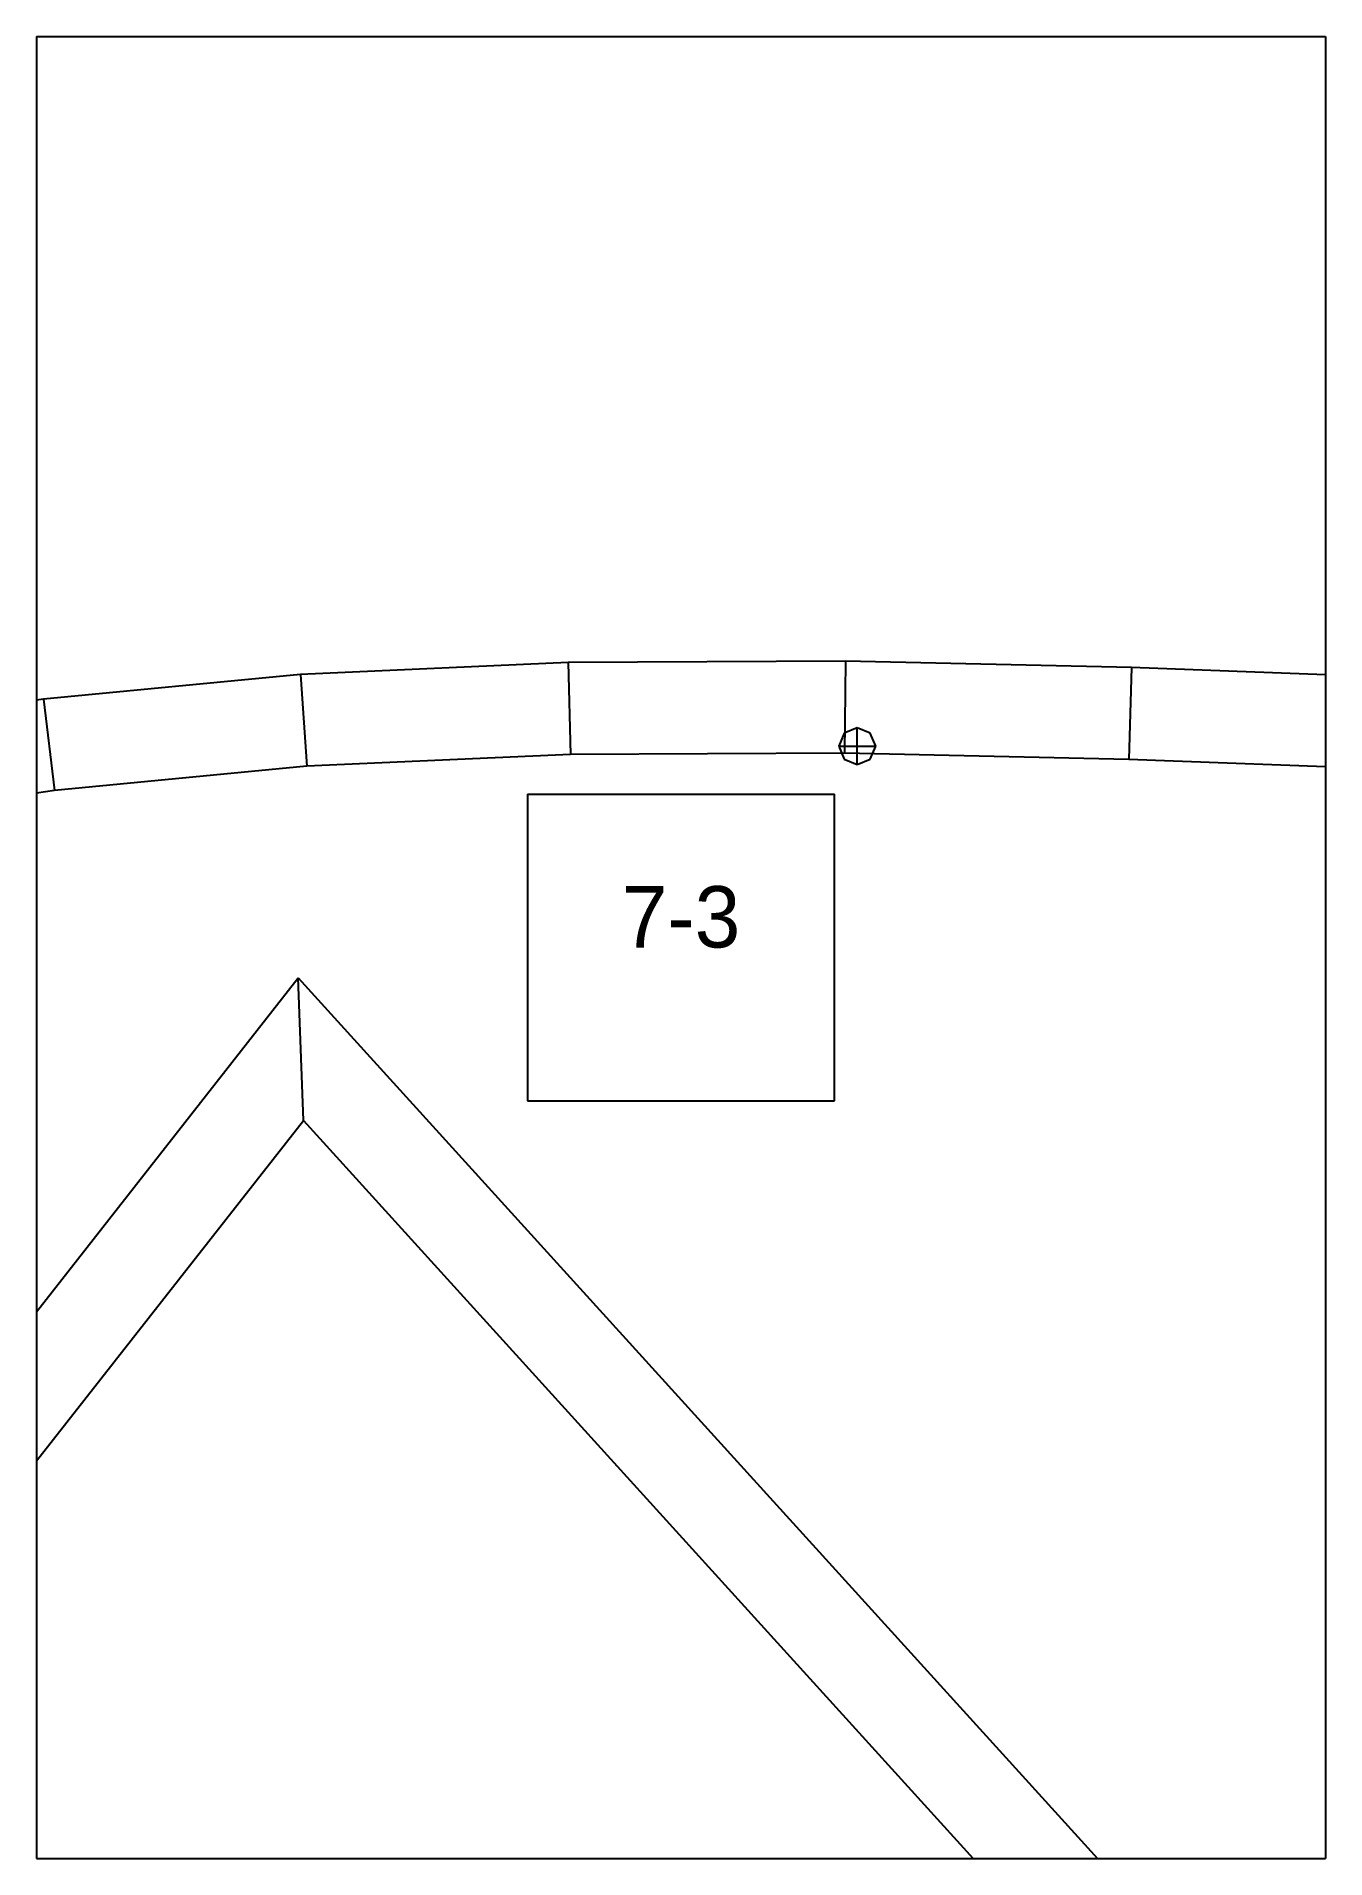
# Paper-space layout 'Plan 7-3' of a CAD drawing. Header units: metres, sheet in millimetres. Extents: x 0 to 210, y 0 to 297.
# The model-space entities are those that its viewports show. They can reach past a viewport. Long polylines and large blocks are cut down to what shows.
import ezdxf
from ezdxf.enums import TextEntityAlignment as Align

# ---------------------------------------------------------------- set-up
doc = ezdxf.new("R2010")
doc.units = ezdxf.units.M
for name, color, linetype in [('default', 7, 'Continuous'), ('TEXTLAYER', 7, 'Continuous'), ('VIEWPORTS', 7, 'Continuous')]:
    doc.layers.add(name, color=color, linetype=linetype)

msp = doc.modelspace()

# ---------------------------------------------------------------- linework, layer by layer
at = {"color": 9}
for p, q in [((420, -1485), (420, -1782)), ((420, -1485), (420, -1782)), ((630, -1485), (630, -1782)), ((630, -1485), (630, -1782)), ((210, -1782), (420, -1782)), ((210, -1782), (420, -1782)), ((420, -1782), (630, -1782)), ((420, -1782), (420, -2079)), ((420, -1782), (630, -1782)), ((420, -1782), (420, -2079)), ((630, -1782), (840, -1782)), ((630, -1782), (630, -2079)), ((630, -1782), (840, -1782)), ((630, -1782), (630, -2079)), ((500, -1905.5), (550, -1905.5)), ((500, -1905.5), (500, -1955.5)), ((550, -1955.5), (550, -1905.5)), ((500, -1955.5), (550, -1955.5)), ((210, -2079), (420, -2079)), ((210, -2079), (420, -2079)), ((420, -2079), (630, -2079)), ((420, -2079), (420, -2376)), ((420, -2079), (630, -2079)), ((420, -2079), (420, -2376)), ((630, -2079), (840, -2079)), ((630, -2079), (630, -2376)), ((630, -2079), (840, -2079)), ((630, -2079), (630, -2376))]:
    msp.add_line(p, q, dxfattribs=at)
at = {"layer": 'default', "color": 7, "linetype": 'Continuous'}
for p, q in [((506.62, -1884.06), (463.02, -1886.01)), ((551.78, -1883.84), (506.62, -1884.06)), ((506.62, -1884.06), (506.99, -1899.05)), ((551.78, -1883.84), (551.65, -1898.84)), ((598.4, -1884.84), (551.78, -1883.84)), ((598.4, -1884.84), (597.95, -1899.83)), ((646.46, -1886.69), (598.4, -1884.84)), ((463.02, -1886.01), (421.14, -1890)), ((463.02, -1886.01), (464.07, -1900.97)), ((421.14, -1890), (381.13, -1895.94)), ((421.14, -1890), (422.95, -1904.89)), ((553.72, -1894.68), (551.6, -1895.56)), ((555.84, -1895.56), (553.72, -1894.68)), ((553.72, -1900.68), (553.72, -1894.68)), ((551.6, -1895.56), (550.72, -1897.68)), ((550.72, -1897.68), (551.6, -1899.8)), ((550.72, -1897.68), (556.72, -1897.68)), ((556.72, -1897.68), (555.84, -1895.56)), ((555.84, -1899.8), (556.72, -1897.68)), ((506.99, -1899.05), (464.07, -1900.97)), ((551.65, -1898.84), (506.99, -1899.05)), ((551.6, -1899.8), (553.72, -1900.68)), ((597.95, -1899.83), (551.65, -1898.84)), ((553.72, -1900.68), (555.84, -1899.8)), ((645.76, -1901.68), (597.95, -1899.83)), ((464.07, -1900.97), (422.95, -1904.89)), ((422.95, -1904.89), (383.75, -1910.71)), ((272.87, -2177.48), (462.66, -1935.46)), ((462.66, -1935.46), (671.43, -2165.6)), ((463.49, -1958.71), (462.66, -1935.46)), ((282.28, -2189.8), (463.49, -1958.71)), ((463.49, -1958.71), (671.41, -2187.9))]:
    msp.add_line(p, q, dxfattribs=at)

# ---------------------------------------------------------------- texts
at = {"layer": 'TEXTLAYER', "color": 1}
msp.add_text('7-3', height=10, dxfattribs=at).set_placement((525, -1930.5), align=Align.CENTER)

psp = doc.layouts.new('Plan 7-3')

# ---------------------------------------------------------------- viewports
at = {"layer": 'VIEWPORTS'}
psp.add_viewport(center=(105, 148.5), size=(210, 297), view_center_point=(525, -1930.5), view_height=297, dxfattribs=at)

doc.saveas('drawing.dxf')
